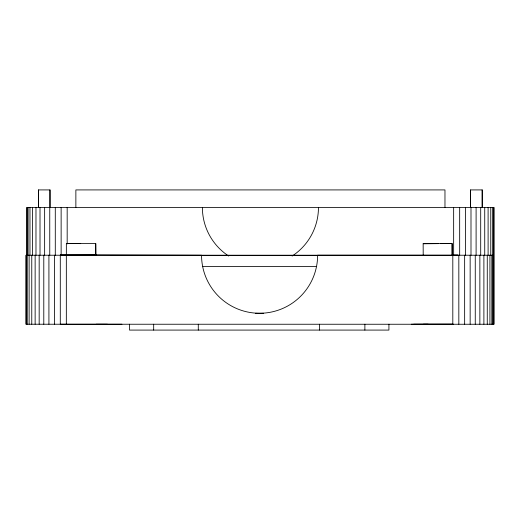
<?xml version="1.0" encoding="UTF-8"?>
<svg xmlns="http://www.w3.org/2000/svg" width="520" height="520" viewBox="0 0 520 520"><rect width="100%" height="100%" fill="white"/><g stroke="black" fill="none" stroke-linecap="round" stroke-linejoin="round"><path stroke-width="0.78" d="M66.346 255.229L66.359 243.549L95.745 243.555L95.823 255.379L95.745 243.555M452.107 324.155L411.313 324.233M110.448 255.379L423.202 255.379L423.156 243.698L452.062 243.542L452.107 255.229L458.042 255.229L317.623 255.229A58.039 58.039 0 0 1 259.584 313.267A58.039 58.039 0 0 1 201.546 255.229L60.918 254.8L60.619 255.236M60.918 254.8L60.671 255.236L96.323 255.034L92.281 255.06M423.156 243.698L438.464 243.627M440.875 243.62L452.153 243.568L452.199 255.249L458.042 255.229M423.339 324.233L428.129 324.22M60.73 324.233L66.456 324.22M202.501 266.552L316.024 266.546M255.541 313.267L263.633 313.267M67.171 324.259L121.96 324.233M96.135 324.233L107.452 324.233M413.706 324.233L453.648 324.259M66.378 243.549L80.711 243.62M493.766 207.441L493.766 324.259M493.162 324.233L493.162 255.229L26 255.229L26 324.233L494 324.259L494 207.441L26.838 207.441L26.838 255.307M492.928 255.229L492.928 324.233M492.661 207.441L492.661 255.307M491.822 255.229L491.822 324.233M490.763 207.441L490.763 255.307M489.925 255.229L489.925 324.233M488.104 207.441L488.104 255.307M487.266 255.229L487.266 324.233M484.731 207.441L484.731 255.307M483.893 255.229L483.893 324.233M482.3 207.441L482.3 189.917L470.522 189.917L470.522 207.441M482.125 189.917L482.125 207.441M480.701 207.441L480.701 255.307M479.863 255.229L479.863 324.233M476.099 207.441L476.099 255.307M475.26 255.229L475.26 324.233M470.997 207.441L470.997 255.307M470.581 189.917L470.581 207.441M470.151 255.229L470.151 324.233M465.485 207.441L465.485 255.307M464.646 255.229L464.646 324.233M459.667 207.441L459.667 255.307M458.829 255.229L458.829 324.233M453.648 207.441L453.648 255.307M452.81 255.229L452.81 324.233M444.971 207.441L444.971 189.917L75.868 189.917L75.868 207.441M388.921 324.233L388.921 330.083L129.526 330.083L129.526 324.233M364.878 324.233L364.878 330.083M319.417 324.233L319.417 330.083M198.283 324.233L198.283 330.083M153.68 324.233L153.68 330.083M67.171 207.441L67.171 243.945M66.332 255.229L66.332 324.233M61.133 207.441L61.133 255.307M60.294 255.229L60.294 324.233M55.289 207.441L55.289 255.307M54.45 255.229L54.45 324.233M50.011 207.441L50.011 189.917L38.441 189.917L38.441 207.441M49.966 189.917L49.966 207.441M49.758 207.441L49.758 255.307M48.919 255.229L48.919 324.233M44.636 207.441L44.636 255.307M43.791 255.229L43.791 324.233M40.014 207.441L40.014 255.307M39.169 255.229L39.169 324.233M38.584 189.917L38.584 207.441M35.977 207.441L35.977 255.307M35.139 255.229L35.139 324.233M32.611 207.441L32.611 255.307M31.765 255.229L31.765 324.233M29.965 207.441L29.965 255.307M29.12 255.229L29.12 324.233M28.087 207.441L28.087 255.307M27.248 255.229L27.248 324.233M27.027 207.441L27.027 255.307M26.189 255.229L26.189 324.233M318.461 207.441A58.039 58.039 0 0 1 292.149 256.042M228.69 256.042A58.039 58.039 0 0 1 202.384 207.441"/></g></svg>
